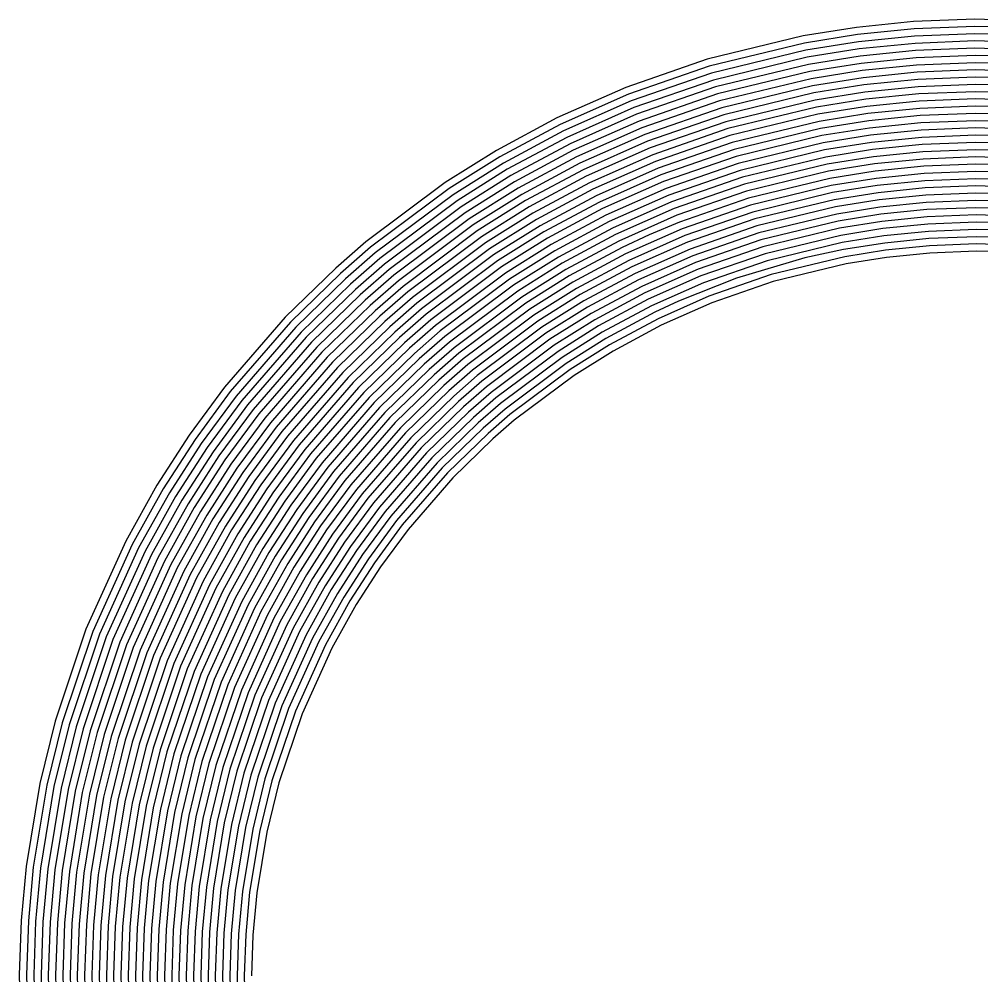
# Model space of a CAD drawing. Header units: metres. Extents: x -19 to 19, y -19.6 to 19.6.
# Drawn here: x -3.98 to -0.001, y 5.25 to 9.205 of the extents above; entities that cross this region are included whole.
import ezdxf

# ---------------------------------------------------------------- set-up
doc = ezdxf.new("R2010")
doc.units = ezdxf.units.M

msp = doc.modelspace()

# ---------------------------------------------------------------- linework, layer by layer
for p, q in [((-0.282316, 9.194998, 0.459176), (-0.518502, 9.171139, 0.460537)), ((-0.029404, 9.204901, 0.458601), (-0.282316, 9.194998, 0.459176)), ((0.24149, 9.197685, 0.458991), (-0.029404, 9.204901, 0.458601)), ((-0.518502, 9.171139, 0.460537), (-0.739116, 9.13587, 0.462529)), ((-0.280216, 9.1651, 0.460766), (-0.514617, 9.141421, 0.462113)), ((-0.029215, 9.174928, 0.460197), (-0.280216, 9.1651, 0.460766)), ((0.239631, 9.167766, 0.460583), (-0.029215, 9.174928, 0.460197)), ((-0.739116, 9.13587, 0.462529), (-1.13558, 9.039782, 0.46791)), ((-0.514617, 9.141421, 0.462113), (-0.733564, 9.106418, 0.464085)), ((-0.278116, 9.135201, 0.462356), (-0.510732, 9.111702, 0.463689)), ((-0.029027, 9.144955, 0.461793), (-0.278116, 9.135201, 0.462356)), ((-0.028839, 9.114982, 0.46339), (-0.276016, 9.105303, 0.463947)), ((0.237771, 9.137847, 0.462175), (-0.029027, 9.144955, 0.461793)), ((0.235911, 9.107929, 0.463767), (-0.028839, 9.114982, 0.46339)), ((-0.733564, 9.106418, 0.464085), (-1.12704, 9.011053, 0.469411)), ((-0.728012, 9.076966, 0.465641), (-1.118499, 8.982325, 0.470912)), ((-0.510732, 9.111702, 0.463689), (-0.728012, 9.076966, 0.465641)), ((-0.506847, 9.081984, 0.465266), (-0.72246, 9.047514, 0.467197)), ((-0.276016, 9.105303, 0.463947), (-0.506847, 9.081984, 0.465266)), ((-0.273916, 9.075404, 0.465537), (-0.502962, 9.052266, 0.466842)), ((-0.028651, 9.085008, 0.464986), (-0.273916, 9.075404, 0.465537)), ((0.234051, 9.07801, 0.465359), (-0.028651, 9.085008, 0.464986)), ((-1.13558, 9.039782, 0.46791), (-1.471723, 8.923257, 0.474341)), ((-0.72246, 9.047514, 0.467197), (-1.109959, 8.953596, 0.472414)), ((-0.502962, 9.052266, 0.466842), (-0.716908, 9.018062, 0.468753)), ((-0.271816, 9.045506, 0.467128), (-0.499078, 9.022547, 0.468419)), ((-0.028463, 9.055035, 0.466582), (-0.271816, 9.045506, 0.467128)), ((0.232191, 9.048091, 0.466952), (-0.028463, 9.055035, 0.466582)), ((-1.12704, 9.011053, 0.469411), (-1.460644, 8.895408, 0.475777)), ((-0.716908, 9.018062, 0.468753), (-1.101418, 8.924868, 0.473915)), ((-0.499078, 9.022547, 0.468419), (-0.711357, 8.98861, 0.470309)), ((-0.269716, 9.015607, 0.468718), (-0.495193, 8.992829, 0.469995)), ((-0.028275, 9.025062, 0.468179), (-0.269716, 9.015607, 0.468718)), ((-0.028087, 8.995089, 0.469775), (-0.267616, 8.985709, 0.470309)), ((0.230331, 9.018173, 0.468544), (-0.028275, 9.025062, 0.468179)), ((0.228471, 8.988254, 0.470136), (-0.028087, 8.995089, 0.469775)), ((-1.118499, 8.982325, 0.470912), (-1.449564, 8.867559, 0.477213)), ((-1.109959, 8.953596, 0.472414), (-1.438485, 8.83971, 0.478649)), ((-0.711357, 8.98861, 0.470309), (-1.092878, 8.896139, 0.475416)), ((-0.705805, 8.959158, 0.471865), (-1.084337, 8.867411, 0.476918)), ((-0.495193, 8.992829, 0.469995), (-0.705805, 8.959158, 0.471865)), ((-0.491308, 8.963111, 0.471572), (-0.700253, 8.929705, 0.473421)), ((-0.267616, 8.985709, 0.470309), (-0.491308, 8.963111, 0.471572)), ((-0.265517, 8.955811, 0.471899), (-0.487423, 8.933392, 0.473148)), ((-0.027899, 8.965116, 0.471371), (-0.265517, 8.955811, 0.471899)), ((0.226611, 8.958335, 0.471728), (-0.027899, 8.965116, 0.471371)), ((-1.471723, 8.923257, 0.474341), (-1.756782, 8.796798, 0.48121)), ((-1.101418, 8.924868, 0.473915), (-1.427405, 8.81186, 0.480085)), ((-0.700253, 8.929705, 0.473421), (-1.075797, 8.838682, 0.478419)), ((-0.487423, 8.933392, 0.473148), (-0.694701, 8.900253, 0.474977)), ((-0.263417, 8.925912, 0.47349), (-0.483538, 8.903674, 0.474725)), ((-0.027711, 8.935142, 0.472968), (-0.263417, 8.925912, 0.47349)), ((0.224751, 8.928416, 0.473321), (-0.027711, 8.935142, 0.472968)), ((-1.460644, 8.895408, 0.475777), (-1.743306, 8.770017, 0.482572)), ((-1.092878, 8.896139, 0.475416), (-1.416325, 8.784011, 0.481521)), ((-0.694701, 8.900253, 0.474977), (-1.067256, 8.809954, 0.47992)), ((-0.483538, 8.903674, 0.474725), (-0.689149, 8.870801, 0.476533)), ((-0.479653, 8.873956, 0.476301), (-0.683598, 8.841349, 0.478089)), ((-0.261317, 8.896014, 0.47508), (-0.479653, 8.873956, 0.476301)), ((-0.027523, 8.905169, 0.474564), (-0.261317, 8.896014, 0.47508)), ((-0.027335, 8.875196, 0.47616), (-0.259217, 8.866115, 0.476671)), ((0.222892, 8.898498, 0.474913), (-0.027523, 8.905169, 0.474564)), ((0.221032, 8.868579, 0.476505), (-0.027335, 8.875196, 0.47616)), ((-1.449564, 8.867559, 0.477213), (-1.72983, 8.743236, 0.483933)), ((-1.438485, 8.83971, 0.478649), (-1.716354, 8.716456, 0.485294)), ((-1.084337, 8.867411, 0.476918), (-1.405246, 8.756162, 0.482957)), ((-1.075797, 8.838682, 0.478419), (-1.394166, 8.728313, 0.484394)), ((-0.689149, 8.870801, 0.476533), (-1.058716, 8.781225, 0.481421)), ((-0.683598, 8.841349, 0.478089), (-1.050175, 8.752497, 0.482923)), ((-0.475768, 8.844238, 0.477878), (-0.678046, 8.811897, 0.479645)), ((-0.259217, 8.866115, 0.476671), (-0.475768, 8.844238, 0.477878)), ((-0.257117, 8.836217, 0.478261), (-0.471884, 8.814519, 0.479454)), ((-0.027147, 8.845223, 0.477757), (-0.257117, 8.836217, 0.478261)), ((0.219172, 8.83866, 0.478097), (-0.027147, 8.845223, 0.477757)), ((-1.756782, 8.796798, 0.48121), (-2.00744, 8.66231, 0.488397)), ((-1.427405, 8.81186, 0.480085), (-1.702878, 8.689675, 0.486655)), ((-1.067256, 8.809954, 0.47992), (-1.383087, 8.700464, 0.48583)), ((-0.678046, 8.811897, 0.479645), (-1.041635, 8.723769, 0.484424)), ((-0.471884, 8.814519, 0.479454), (-0.672494, 8.782445, 0.481201)), ((-0.255017, 8.806318, 0.479852), (-0.467999, 8.784801, 0.481031)), ((-0.026959, 8.815249, 0.479353), (-0.255017, 8.806318, 0.479852)), ((0.217312, 8.808742, 0.47969), (-0.026959, 8.815249, 0.479353)), ((-1.743306, 8.770017, 0.482572), (-1.992352, 8.636393, 0.489693)), ((-1.416325, 8.784011, 0.481521), (-1.689401, 8.662894, 0.488017)), ((-1.405246, 8.756162, 0.482957), (-1.675925, 8.636113, 0.489378)), ((-1.058716, 8.781225, 0.481421), (-1.372007, 8.672615, 0.487266)), ((-0.672494, 8.782445, 0.481201), (-1.033094, 8.69504, 0.485925)), ((-0.467999, 8.784801, 0.481031), (-0.666942, 8.752993, 0.482757)), ((-0.464114, 8.755083, 0.482607), (-0.66139, 8.723541, 0.484313)), ((-0.252917, 8.77642, 0.481442), (-0.464114, 8.755083, 0.482607)), ((-0.026771, 8.785276, 0.480949), (-0.252917, 8.77642, 0.481442)), ((-0.026583, 8.755303, 0.482546), (-0.250817, 8.746522, 0.483032)), ((0.215452, 8.778823, 0.481282), (-0.026771, 8.785276, 0.480949)), ((0.213592, 8.748904, 0.482874), (-0.026583, 8.755303, 0.482546)), ((-1.72983, 8.743236, 0.483933), (-1.977265, 8.610476, 0.490989)), ((-1.716354, 8.716456, 0.485294), (-1.962177, 8.584559, 0.492285)), ((-1.394166, 8.728313, 0.484394), (-1.662449, 8.609332, 0.490739)), ((-1.050175, 8.752497, 0.482923), (-1.360928, 8.644766, 0.488702)), ((-1.041635, 8.723769, 0.484424), (-1.349848, 8.616916, 0.490138)), ((-0.666942, 8.752993, 0.482757), (-1.024554, 8.666312, 0.487427)), ((-0.66139, 8.723541, 0.484313), (-1.016014, 8.637583, 0.488928)), ((-0.460229, 8.725364, 0.484184), (-0.655839, 8.694089, 0.485869)), ((-0.250817, 8.746522, 0.483032), (-0.460229, 8.725364, 0.484184)), ((-0.248718, 8.716623, 0.484623), (-0.456344, 8.695646, 0.48576)), ((-0.026395, 8.72533, 0.484142), (-0.248718, 8.716623, 0.484623)), ((0.211732, 8.718985, 0.484466), (-0.026395, 8.72533, 0.484142)), ((-1.702878, 8.689675, 0.486655), (-1.947089, 8.558642, 0.493581)), ((-1.383087, 8.700464, 0.48583), (-1.648973, 8.582551, 0.4921)), ((-1.033094, 8.69504, 0.485925), (-1.338768, 8.589067, 0.491574)), ((-0.655839, 8.694089, 0.485869), (-1.007473, 8.608855, 0.490429)), ((-0.456344, 8.695646, 0.48576), (-0.650287, 8.664636, 0.487425)), ((-0.246618, 8.686725, 0.486213), (-0.452459, 8.665928, 0.487336)), ((-0.026207, 8.695357, 0.485738), (-0.246618, 8.686725, 0.486213)), ((0.209872, 8.689067, 0.486058), (-0.026207, 8.695357, 0.485738)), ((-2.00744, 8.66231, 0.488397), (-2.219708, 8.529336, 0.49538)), ((-1.992352, 8.636393, 0.489693), (-2.203018, 8.504423, 0.496607)), ((-1.689401, 8.662894, 0.488017), (-1.932002, 8.532724, 0.494877)), ((-1.675925, 8.636113, 0.489378), (-1.916914, 8.506807, 0.496174)), ((-1.372007, 8.672615, 0.487266), (-1.635497, 8.55577, 0.493462)), ((-1.360928, 8.644766, 0.488702), (-1.622021, 8.528989, 0.494823)), ((-1.024554, 8.666312, 0.487427), (-1.327689, 8.561218, 0.49301)), ((-1.016014, 8.637583, 0.488928), (-1.316609, 8.533369, 0.494446)), ((-0.650287, 8.664636, 0.487425), (-0.998933, 8.580126, 0.491931)), ((-0.644735, 8.635184, 0.488981), (-0.990392, 8.551398, 0.493432)), ((-0.452459, 8.665928, 0.487336), (-0.644735, 8.635184, 0.488981)), ((-0.448574, 8.636209, 0.488913), (-0.639183, 8.605732, 0.490537)), ((-0.244518, 8.656826, 0.487804), (-0.448574, 8.636209, 0.488913)), ((-0.026019, 8.665383, 0.487335), (-0.244518, 8.656826, 0.487804)), ((-0.02583, 8.63541, 0.488931), (-0.242418, 8.626928, 0.489394)), ((0.208013, 8.659148, 0.487651), (-0.026019, 8.665383, 0.487335)), ((0.206153, 8.629229, 0.489243), (-0.02583, 8.63541, 0.488931)), ((-1.977265, 8.610476, 0.490989), (-2.186327, 8.479509, 0.497834)), ((-1.662449, 8.609332, 0.490739), (-1.901826, 8.48089, 0.49747)), ((-1.349848, 8.616916, 0.490138), (-1.608545, 8.502208, 0.496184)), ((-1.007473, 8.608855, 0.490429), (-1.30553, 8.50552, 0.495883)), ((-0.639183, 8.605732, 0.490537), (-0.981852, 8.522669, 0.494933)), ((-0.444689, 8.606491, 0.490489), (-0.633631, 8.57628, 0.492093)), ((-0.242418, 8.626928, 0.489394), (-0.444689, 8.606491, 0.490489)), ((-0.240318, 8.597029, 0.490985), (-0.440805, 8.576773, 0.492066)), ((-0.025642, 8.605437, 0.490527), (-0.240318, 8.597029, 0.490985)), ((0.204293, 8.59931, 0.490835), (-0.025642, 8.605437, 0.490527)), ((-1.962177, 8.584559, 0.492285), (-2.169636, 8.454595, 0.49906)), ((-1.947089, 8.558642, 0.493581), (-2.152945, 8.429681, 0.500287)), ((-1.648973, 8.582551, 0.4921), (-1.886739, 8.454973, 0.498766)), ((-1.635497, 8.55577, 0.493462), (-1.871651, 8.429056, 0.500062)), ((-1.338768, 8.589067, 0.491574), (-1.595069, 8.475428, 0.497545)), ((-1.327689, 8.561218, 0.49301), (-1.581593, 8.448647, 0.498906)), ((-0.998933, 8.580126, 0.491931), (-1.29445, 8.477671, 0.497319)), ((-0.633631, 8.57628, 0.492093), (-0.973311, 8.493941, 0.496434)), ((-0.440805, 8.576773, 0.492066), (-0.62808, 8.546828, 0.493649)), ((-0.238218, 8.567131, 0.492575), (-0.43692, 8.547054, 0.493642)), ((-0.025454, 8.575464, 0.492124), (-0.238218, 8.567131, 0.492575)), ((0.202433, 8.569392, 0.492427), (-0.025454, 8.575464, 0.492124)), ((-2.219708, 8.529336, 0.49538), (-2.54641, 8.284869, 0.507904)), ((-1.932002, 8.532724, 0.494877), (-2.136255, 8.404768, 0.501514)), ((-1.622021, 8.528989, 0.494823), (-1.856563, 8.403139, 0.501358)), ((-1.316609, 8.533369, 0.494446), (-1.568117, 8.421866, 0.500268)), ((-0.990392, 8.551398, 0.493432), (-1.28337, 8.449822, 0.498755)), ((-0.981852, 8.522669, 0.494933), (-1.272291, 8.421973, 0.500191)), ((-0.62808, 8.546828, 0.493649), (-0.964771, 8.465213, 0.497936)), ((-0.622528, 8.517376, 0.495205), (-0.95623, 8.436484, 0.499437)), ((-0.43692, 8.547054, 0.493642), (-0.622528, 8.517376, 0.495205)), ((-0.433035, 8.517336, 0.495219), (-0.616976, 8.487924, 0.496761)), ((-0.236118, 8.537233, 0.494166), (-0.433035, 8.517336, 0.495219)), ((-0.025266, 8.545491, 0.49372), (-0.236118, 8.537233, 0.494166)), ((0.200573, 8.539473, 0.49402), (-0.025266, 8.545491, 0.49372)), ((-2.203018, 8.504423, 0.496607), (-2.527244, 8.261806, 0.509005)), ((-2.186327, 8.479509, 0.497834), (-2.508078, 8.238744, 0.510106)), ((-1.916914, 8.506807, 0.496174), (-2.119564, 8.379854, 0.502741)), ((-1.901826, 8.48089, 0.49747), (-2.102873, 8.35494, 0.503968)), ((-1.608545, 8.502208, 0.496184), (-1.841476, 8.377221, 0.502654)), ((-1.30553, 8.50552, 0.495883), (-1.55464, 8.395085, 0.501629)), ((-1.29445, 8.477671, 0.497319), (-1.541164, 8.368304, 0.50299)), ((-0.973311, 8.493941, 0.496434), (-1.261211, 8.394123, 0.501627)), ((-0.616976, 8.487924, 0.496761), (-0.94769, 8.407756, 0.500938)), ((-0.42915, 8.487618, 0.496795), (-0.611424, 8.458472, 0.498316)), ((-0.234018, 8.507334, 0.495756), (-0.42915, 8.487618, 0.496795)), ((-0.231918, 8.477436, 0.497347), (-0.425265, 8.457899, 0.498372)), ((-0.025078, 8.515517, 0.495316), (-0.234018, 8.507334, 0.495756)), ((-0.02489, 8.485544, 0.496913), (-0.231918, 8.477436, 0.497347)), ((0.198713, 8.509554, 0.495612), (-0.025078, 8.515517, 0.495316)), ((0.196853, 8.479636, 0.497204), (-0.02489, 8.485544, 0.496913)), ((-2.169636, 8.454595, 0.49906), (-2.488912, 8.215681, 0.511208)), ((-1.886739, 8.454973, 0.498766), (-2.086182, 8.330026, 0.505195)), ((-1.595069, 8.475428, 0.497545), (-1.826388, 8.351304, 0.50395)), ((-1.581593, 8.448647, 0.498906), (-1.8113, 8.325387, 0.505246)), ((-1.28337, 8.449822, 0.498755), (-1.527688, 8.341523, 0.504351)), ((-0.964771, 8.465213, 0.497936), (-1.250132, 8.366274, 0.503063)), ((-0.95623, 8.436484, 0.499437), (-1.239052, 8.338425, 0.504499)), ((-0.611424, 8.458472, 0.498316), (-0.939149, 8.379027, 0.50244)), ((-0.425265, 8.457899, 0.498372), (-0.605872, 8.42902, 0.499872)), ((-0.229819, 8.447537, 0.498937), (-0.42138, 8.428181, 0.499948)), ((-0.024702, 8.455571, 0.498509), (-0.229819, 8.447537, 0.498937)), ((0.194993, 8.449717, 0.498796), (-0.024702, 8.455571, 0.498509)), ((-2.152945, 8.429681, 0.500287), (-2.469746, 8.192618, 0.512309)), ((-2.136255, 8.404768, 0.501514), (-2.45058, 8.169555, 0.51341)), ((-1.871651, 8.429056, 0.500062), (-2.069492, 8.305113, 0.506422)), ((-1.856563, 8.403139, 0.501358), (-2.052801, 8.280199, 0.507648)), ((-1.568117, 8.421866, 0.500268), (-1.796213, 8.29947, 0.506542)), ((-1.272291, 8.421973, 0.500191), (-1.514212, 8.314742, 0.505713)), ((-0.94769, 8.407756, 0.500938), (-1.227972, 8.310576, 0.505935)), ((-0.605872, 8.42902, 0.499872), (-0.930609, 8.350299, 0.503941)), ((-0.60032, 8.399567, 0.501428), (-0.922068, 8.32157, 0.505442)), ((-0.42138, 8.428181, 0.499948), (-0.60032, 8.399567, 0.501428)), ((-0.417495, 8.398463, 0.501525), (-0.594769, 8.370115, 0.502984)), ((-0.227719, 8.417639, 0.500527), (-0.417495, 8.398463, 0.501525)), ((-0.024514, 8.425598, 0.500105), (-0.227719, 8.417639, 0.500527)), ((0.193134, 8.419798, 0.500389), (-0.024514, 8.425598, 0.500105)), ((-2.119564, 8.379854, 0.502741), (-2.431414, 8.146492, 0.514512)), ((-1.841476, 8.377221, 0.502654), (-2.03611, 8.255285, 0.508875)), ((-1.55464, 8.395085, 0.501629), (-1.781125, 8.273553, 0.507838)), ((-1.541164, 8.368304, 0.50299), (-1.766037, 8.247636, 0.509134)), ((-1.261211, 8.394123, 0.501627), (-1.500736, 8.287961, 0.507074)), ((-1.250132, 8.366274, 0.503063), (-1.376123, 8.313206, 0.505754)), ((-0.939149, 8.379027, 0.50244), (-1.216893, 8.282727, 0.507372)), ((-0.594769, 8.370115, 0.502984), (-0.913528, 8.292842, 0.506944)), ((-0.413611, 8.368745, 0.503101), (-0.589217, 8.340663, 0.50454)), ((-0.225619, 8.38774, 0.502118), (-0.413611, 8.368745, 0.503101)), ((-0.223519, 8.357842, 0.503708), (-0.409726, 8.339026, 0.504678)), ((-0.024326, 8.395625, 0.501702), (-0.225619, 8.38774, 0.502118)), ((-0.024138, 8.365651, 0.503298), (-0.223519, 8.357842, 0.503708)), ((0.191274, 8.389879, 0.501981), (-0.024326, 8.395625, 0.501702)), ((0.189414, 8.359961, 0.503573), (-0.024138, 8.365651, 0.503298)), ((-2.102873, 8.35494, 0.503968), (-2.412248, 8.123429, 0.515613)), ((-2.086182, 8.330026, 0.505195), (-2.393082, 8.100366, 0.516714)), ((-1.826388, 8.351304, 0.50395), (-2.019419, 8.230371, 0.510102)), ((-1.8113, 8.325387, 0.505246), (-2.002729, 8.205458, 0.511329)), ((-1.527688, 8.341523, 0.504351), (-1.75095, 8.221718, 0.510431)), ((-1.239052, 8.338425, 0.504499), (-1.473784, 8.2344, 0.509796)), ((-0.930609, 8.350299, 0.503941), (-1.205813, 8.254878, 0.508808)), ((-0.922068, 8.32157, 0.505442), (-1.194734, 8.227029, 0.510244)), ((-0.589217, 8.340663, 0.50454), (-0.904987, 8.264113, 0.508445)), ((-0.409726, 8.339026, 0.504678), (-0.583665, 8.311211, 0.506096)), ((-0.221419, 8.327944, 0.505299), (-0.405841, 8.309308, 0.506254)), ((-0.02395, 8.335678, 0.504895), (-0.221419, 8.327944, 0.505299)), ((0.187554, 8.330042, 0.505165), (-0.02395, 8.335678, 0.504895)), ((-2.54641, 8.284869, 0.507904), (-2.671592, 8.176272, 0.51334)), ((-2.069492, 8.305113, 0.506422), (-2.373915, 8.077303, 0.517816)), ((-2.052801, 8.280199, 0.507648), (-2.354749, 8.05424, 0.518917)), ((-1.796213, 8.29947, 0.506542), (-1.986038, 8.180544, 0.512556)), ((-1.514212, 8.314742, 0.505713), (-1.735862, 8.195801, 0.511727)), ((-1.500736, 8.287961, 0.507074), (-1.720774, 8.169884, 0.513023)), ((-1.376123, 8.313206, 0.505754), (-1.48726, 8.261181, 0.508435)), ((-1.227972, 8.310576, 0.505935), (-1.460308, 8.207619, 0.511158)), ((-1.216893, 8.282727, 0.507372), (-1.446832, 8.180838, 0.512519)), ((-0.913528, 8.292842, 0.506944), (-1.183654, 8.199179, 0.51168)), ((-0.583665, 8.311211, 0.506096), (-0.896447, 8.235385, 0.509946)), ((-0.578113, 8.281759, 0.507652), (-0.887906, 8.206657, 0.511447)), ((-0.405841, 8.309308, 0.506254), (-0.578113, 8.281759, 0.507652)), ((-0.401956, 8.27959, 0.507831), (-0.572561, 8.252307, 0.509208)), ((-0.219319, 8.298045, 0.506889), (-0.401956, 8.27959, 0.507831)), ((-0.023762, 8.305705, 0.506491), (-0.219319, 8.298045, 0.506889)), ((0.185694, 8.300123, 0.506757), (-0.023762, 8.305705, 0.506491)), ((-2.527244, 8.261806, 0.509005), (-2.651269, 8.154212, 0.51438)), ((-2.508078, 8.238744, 0.510106), (-2.630947, 8.132152, 0.51542)), ((-2.03611, 8.255285, 0.508875), (-2.335583, 8.031177, 0.520018)), ((-1.781125, 8.273553, 0.507838), (-1.969347, 8.15563, 0.513783)), ((-1.766037, 8.247636, 0.509134), (-1.952656, 8.130716, 0.51501)), ((-1.48726, 8.261181, 0.508435), (-1.705687, 8.143967, 0.514319)), ((-1.205813, 8.254878, 0.508808), (-1.433355, 8.154057, 0.51388)), ((-0.904987, 8.264113, 0.508445), (-1.172575, 8.17133, 0.513116)), ((-0.572561, 8.252307, 0.509208), (-0.732053, 8.217798, 0.510978)), ((-0.398071, 8.249871, 0.509407), (-0.56701, 8.222855, 0.510764)), ((-0.217219, 8.268147, 0.50848), (-0.398071, 8.249871, 0.509407)), ((-0.215119, 8.238248, 0.51007), (-0.394186, 8.220153, 0.510983)), ((-0.023574, 8.275732, 0.508087), (-0.217219, 8.268147, 0.50848)), ((-0.023386, 8.245758, 0.509684), (-0.215119, 8.238248, 0.51007)), ((0.183834, 8.270205, 0.50835), (-0.023574, 8.275732, 0.508087)), ((0.181974, 8.240286, 0.509942), (-0.023386, 8.245758, 0.509684)), ((-2.488912, 8.215681, 0.511208), (-2.610624, 8.110091, 0.51646)), ((-2.019419, 8.230371, 0.510102), (-2.316417, 8.008114, 0.52112)), ((-2.002729, 8.205458, 0.511329), (-2.297251, 7.985051, 0.522221)), ((-1.75095, 8.221718, 0.510431), (-1.935966, 8.105803, 0.516237)), ((-1.473784, 8.2344, 0.509796), (-1.690599, 8.11805, 0.515615)), ((-1.460308, 8.207619, 0.511158), (-1.675511, 8.092133, 0.516911)), ((-1.194734, 8.227029, 0.510244), (-1.419879, 8.127276, 0.515241)), ((-1.183654, 8.199179, 0.51168), (-1.406403, 8.100495, 0.516603)), ((-0.896447, 8.235385, 0.509946), (-1.161495, 8.143481, 0.514552)), ((-0.887906, 8.206657, 0.511447), (-1.150415, 8.115632, 0.515988)), ((-0.732053, 8.217798, 0.510978), (-1.014735, 8.134238, 0.515123)), ((-0.56701, 8.222855, 0.510764), (-0.870825, 8.1492, 0.51445)), ((-0.394186, 8.220153, 0.510983), (-0.561458, 8.193403, 0.51232)), ((-2.671592, 8.176272, 0.51334), (-2.87988, 7.973513, 0.52327)), ((-2.469746, 8.192618, 0.512309), (-2.590302, 8.088031, 0.517501)), ((-2.45058, 8.169555, 0.51341), (-2.569979, 8.065971, 0.518541)), ((-1.986038, 8.180544, 0.512556), (-2.278085, 7.961988, 0.523323)), ((-1.735862, 8.195801, 0.511727), (-1.919275, 8.080889, 0.517463)), ((-1.720774, 8.169884, 0.513023), (-1.902584, 8.055975, 0.51869)), ((-1.446832, 8.180838, 0.512519), (-1.660424, 8.066215, 0.518207)), ((-1.172575, 8.17133, 0.513116), (-1.392927, 8.073714, 0.517964)), ((-0.561458, 8.193403, 0.51232), (-0.862285, 8.120471, 0.515951)), ((-2.651269, 8.154212, 0.51438), (-2.858253, 7.952721, 0.524224)), ((-2.630947, 8.132152, 0.51542), (-2.836627, 7.931929, 0.525178)), ((-2.431414, 8.146492, 0.514512), (-2.549657, 8.043911, 0.519581)), ((-2.412248, 8.123429, 0.515613), (-2.529334, 8.021851, 0.520622)), ((-1.969347, 8.15563, 0.513783), (-2.258919, 7.938925, 0.524424)), ((-1.952656, 8.130716, 0.51501), (-2.239753, 7.915862, 0.525525)), ((-1.705687, 8.143967, 0.514319), (-1.885893, 8.031061, 0.519917)), ((-1.690599, 8.11805, 0.515615), (-1.869203, 8.006148, 0.521144)), ((-1.433355, 8.154057, 0.51388), (-1.645336, 8.040298, 0.519503)), ((-1.419879, 8.127276, 0.515241), (-1.630248, 8.014381, 0.520799)), ((-1.161495, 8.143481, 0.514552), (-1.379451, 8.046934, 0.519325)), ((-1.014735, 8.134238, 0.515123), (-1.254122, 8.039429, 0.519768)), ((-0.870825, 8.1492, 0.51445), (-1.128256, 8.059934, 0.518861)), ((-0.862285, 8.120471, 0.515951), (-1.117177, 8.032085, 0.520297)), ((-2.610624, 8.110091, 0.51646), (-2.815, 7.911137, 0.526132)), ((-2.590302, 8.088031, 0.517501), (-2.793374, 7.890345, 0.527086)), ((-2.393082, 8.100366, 0.516714), (-2.509011, 7.999791, 0.521662)), ((-1.935966, 8.105803, 0.516237), (-2.220587, 7.892799, 0.526627)), ((-1.919275, 8.080889, 0.517463), (-2.201421, 7.869736, 0.527728)), ((-1.675511, 8.092133, 0.516911), (-1.852512, 7.981234, 0.522371)), ((-1.406403, 8.100495, 0.516603), (-1.615161, 7.988464, 0.522095)), ((-1.150415, 8.115632, 0.515988), (-1.365975, 8.020153, 0.520686)), ((-2.569979, 8.065971, 0.518541), (-2.771747, 7.869553, 0.52804)), ((-2.549657, 8.043911, 0.519581), (-2.750121, 7.848761, 0.528995)), ((-2.373915, 8.077303, 0.517816), (-2.488689, 7.97773, 0.522702)), ((-2.354749, 8.05424, 0.518917), (-2.468366, 7.95567, 0.523743)), ((-1.902584, 8.055975, 0.51869), (-2.182255, 7.846674, 0.528829)), ((-1.660424, 8.066215, 0.518207), (-1.835821, 7.95632, 0.523598)), ((-1.645336, 8.040298, 0.519503), (-1.81913, 7.931406, 0.524825)), ((-1.392927, 8.073714, 0.517964), (-1.600073, 7.962547, 0.523391)), ((-1.379451, 8.046934, 0.519325), (-1.584985, 7.93663, 0.524687)), ((-1.254122, 8.039429, 0.519768), (-1.352499, 7.993372, 0.522048)), ((-1.128256, 8.059934, 0.518861), (-1.339023, 7.966591, 0.523409)), ((-2.529334, 8.021851, 0.520622), (-2.728494, 7.827969, 0.529949)), ((-2.509011, 7.999791, 0.521662), (-2.706867, 7.807177, 0.530903)), ((-2.335583, 8.031177, 0.520018), (-2.448044, 7.93361, 0.524783)), ((-2.316417, 8.008114, 0.52112), (-2.427721, 7.91155, 0.525823)), ((-1.885893, 8.031061, 0.519917), (-2.163089, 7.823611, 0.529931)), ((-1.869203, 8.006148, 0.521144), (-2.143922, 7.800548, 0.531032)), ((-1.630248, 8.014381, 0.520799), (-1.80244, 7.906493, 0.526051)), ((-1.365975, 8.020153, 0.520686), (-1.569898, 7.910712, 0.525984)), ((-1.117177, 8.032085, 0.520297), (-1.325547, 7.93981, 0.52477)), ((-2.87988, 7.973513, 0.52327), (-3.131038, 7.683702, 0.536989)), ((-2.488689, 7.97773, 0.522702), (-2.685241, 7.786385, 0.531857)), ((-2.297251, 7.985051, 0.522221), (-2.407399, 7.88949, 0.526863)), ((-2.278085, 7.961988, 0.523323), (-2.387076, 7.867429, 0.527904)), ((-1.852512, 7.981234, 0.522371), (-2.124756, 7.777485, 0.532133)), ((-1.615161, 7.988464, 0.522095), (-1.785749, 7.881579, 0.527278)), ((-1.600073, 7.962547, 0.523391), (-1.769058, 7.856665, 0.528505)), ((-1.352499, 7.993372, 0.522048), (-1.55481, 7.884795, 0.52728)), ((-1.339023, 7.966591, 0.523409), (-1.539722, 7.858878, 0.528576)), ((-2.858253, 7.952721, 0.524224), (-3.107332, 7.665318, 0.537801)), ((-2.836627, 7.931929, 0.525178), (-3.083626, 7.646934, 0.538613)), ((-2.468366, 7.95567, 0.523743), (-2.663614, 7.765593, 0.532811)), ((-2.448044, 7.93361, 0.524783), (-2.641988, 7.744801, 0.533765)), ((-2.258919, 7.938925, 0.524424), (-2.366753, 7.845369, 0.528944)), ((-1.835821, 7.95632, 0.523598), (-2.10559, 7.754422, 0.533235)), ((-1.81913, 7.931406, 0.524825), (-2.086424, 7.731359, 0.534336)), ((-1.584985, 7.93663, 0.524687), (-1.752367, 7.831751, 0.529732)), ((-1.325547, 7.93981, 0.52477), (-1.524635, 7.832961, 0.529872)), ((-2.815, 7.911137, 0.526132), (-3.05992, 7.62855, 0.539425)), ((-2.793374, 7.890345, 0.527086), (-3.036214, 7.610166, 0.540238)), ((-2.427721, 7.91155, 0.525823), (-2.620361, 7.724009, 0.534719)), ((-2.407399, 7.88949, 0.526863), (-2.598735, 7.703218, 0.535673)), ((-2.239753, 7.915862, 0.525525), (-2.346431, 7.823309, 0.529984)), ((-2.220587, 7.892799, 0.526627), (-2.326108, 7.801249, 0.531025)), ((-1.80244, 7.906493, 0.526051), (-2.067258, 7.708296, 0.535437)), ((-1.785749, 7.881579, 0.527278), (-2.048092, 7.685233, 0.536539)), ((-1.569898, 7.910712, 0.525984), (-1.735676, 7.806838, 0.530959)), ((-1.55481, 7.884795, 0.52728), (-1.718986, 7.781924, 0.532186)), ((-2.771747, 7.869553, 0.52804), (-3.012508, 7.591782, 0.54105)), ((-2.750121, 7.848761, 0.528995), (-2.988802, 7.573398, 0.541862)), ((-2.387076, 7.867429, 0.527904), (-2.577108, 7.682426, 0.536627)), ((-2.366753, 7.845369, 0.528944), (-2.555482, 7.661634, 0.537581)), ((-2.201421, 7.869736, 0.527728), (-2.305786, 7.779189, 0.532065)), ((-2.182255, 7.846674, 0.528829), (-2.285463, 7.757129, 0.533105)), ((-1.769058, 7.856665, 0.528505), (-2.028926, 7.66217, 0.53764)), ((-1.539722, 7.858878, 0.528576), (-1.702295, 7.75701, 0.533413)), ((-2.728494, 7.827969, 0.529949), (-2.965096, 7.555013, 0.542674)), ((-2.706867, 7.807177, 0.530903), (-2.941391, 7.536629, 0.543486)), ((-2.346431, 7.823309, 0.529984), (-2.533855, 7.640842, 0.538535)), ((-2.326108, 7.801249, 0.531025), (-2.512229, 7.62005, 0.53949)), ((-2.163089, 7.823611, 0.529931), (-2.265141, 7.735068, 0.534145)), ((-2.143922, 7.800548, 0.531032), (-2.244818, 7.713008, 0.535186)), ((-1.752367, 7.831751, 0.529732), (-2.00976, 7.639107, 0.538741)), ((-1.735676, 7.806838, 0.530959), (-1.990594, 7.616044, 0.539843)), ((-1.524635, 7.832961, 0.529872), (-1.685604, 7.732096, 0.534639)), ((-2.685241, 7.786385, 0.531857), (-2.917685, 7.518245, 0.544298)), ((-2.663614, 7.765593, 0.532811), (-2.893979, 7.499861, 0.545111)), ((-2.305786, 7.779189, 0.532065), (-2.490602, 7.599258, 0.540444)), ((-2.124756, 7.777485, 0.532133), (-2.224495, 7.690948, 0.536226)), ((-1.718986, 7.781924, 0.532186), (-1.971428, 7.592981, 0.540944)), ((-2.641988, 7.744801, 0.533765), (-2.870273, 7.481477, 0.545923)), ((-2.620361, 7.724009, 0.534719), (-2.846567, 7.463093, 0.546735)), ((-2.285463, 7.757129, 0.533105), (-2.468976, 7.578466, 0.541398)), ((-2.265141, 7.735068, 0.534145), (-2.447349, 7.557674, 0.542352)), ((-2.10559, 7.754422, 0.533235), (-2.204173, 7.668888, 0.537266)), ((-2.086424, 7.731359, 0.534336), (-2.18385, 7.646828, 0.538307)), ((-1.702295, 7.75701, 0.533413), (-1.952262, 7.569918, 0.542045)), ((-1.685604, 7.732096, 0.534639), (-1.933096, 7.546855, 0.543147)), ((-3.131038, 7.683702, 0.536989), (-3.277693, 7.484531, 0.546087)), ((-2.598735, 7.703218, 0.535673), (-2.822861, 7.444709, 0.547547)), ((-2.577108, 7.682426, 0.536627), (-2.799155, 7.426325, 0.548359)), ((-2.244818, 7.713008, 0.535186), (-2.425723, 7.536882, 0.543306)), ((-2.224495, 7.690948, 0.536226), (-2.404096, 7.51609, 0.54426)), ((-2.067258, 7.708296, 0.535437), (-2.163528, 7.624767, 0.539347)), ((-2.048092, 7.685233, 0.536539), (-2.143205, 7.602707, 0.540387)), ((-3.107332, 7.665318, 0.537801), (-3.252976, 7.46752, 0.546818)), ((-3.083626, 7.646934, 0.538613), (-3.228258, 7.450508, 0.547549)), ((-2.555482, 7.661634, 0.537581), (-2.775449, 7.40794, 0.549172)), ((-2.533855, 7.640842, 0.538535), (-2.751744, 7.389556, 0.549984)), ((-2.204173, 7.668888, 0.537266), (-2.38247, 7.495298, 0.545214)), ((-2.18385, 7.646828, 0.538307), (-2.360843, 7.474506, 0.546168)), ((-2.028926, 7.66217, 0.53764), (-2.122883, 7.580647, 0.541428)), ((-3.05992, 7.62855, 0.539425), (-3.203541, 7.433497, 0.54828)), ((-3.036214, 7.610166, 0.540238), (-3.178824, 7.416486, 0.549012)), ((-2.512229, 7.62005, 0.53949), (-2.728038, 7.371172, 0.550796)), ((-2.163528, 7.624767, 0.539347), (-2.339217, 7.453714, 0.547122)), ((-2.143205, 7.602707, 0.540387), (-2.31759, 7.432922, 0.548076)), ((-2.00976, 7.639107, 0.538741), (-2.10256, 7.558587, 0.542468)), ((-1.990594, 7.616044, 0.539843), (-2.082237, 7.536527, 0.543508)), ((-3.012508, 7.591782, 0.54105), (-3.154107, 7.399474, 0.549743)), ((-2.988802, 7.573398, 0.541862), (-3.129389, 7.382463, 0.550474)), ((-2.490602, 7.599258, 0.540444), (-2.704332, 7.352788, 0.551608)), ((-2.468976, 7.578466, 0.541398), (-2.680626, 7.334404, 0.55242)), ((-2.122883, 7.580647, 0.541428), (-2.295964, 7.41213, 0.54903)), ((-1.971428, 7.592981, 0.540944), (-2.061915, 7.514467, 0.544548)), ((-1.952262, 7.569918, 0.542045), (-2.041592, 7.492406, 0.545589)), ((-2.965096, 7.555013, 0.542674), (-3.104672, 7.365451, 0.551205)), ((-2.941391, 7.536629, 0.543486), (-3.079955, 7.34844, 0.551937)), ((-2.447349, 7.557674, 0.542352), (-2.65692, 7.31602, 0.553233)), ((-2.425723, 7.536882, 0.543306), (-2.633214, 7.297636, 0.554045)), ((-2.10256, 7.558587, 0.542468), (-2.274337, 7.391338, 0.549985)), ((-2.082237, 7.536527, 0.543508), (-2.25271, 7.370546, 0.550939)), ((-1.933096, 7.546855, 0.543147), (-2.02127, 7.470346, 0.546629)), ((-3.277693, 7.484531, 0.546087), (-3.410761, 7.27815, 0.555233)), ((-2.917685, 7.518245, 0.544298), (-3.055238, 7.331429, 0.552668)), ((-2.893979, 7.499861, 0.545111), (-3.03052, 7.314417, 0.553399)), ((-2.870273, 7.481477, 0.545923), (-3.005803, 7.297406, 0.55413)), ((-2.404096, 7.51609, 0.54426), (-2.609508, 7.279251, 0.554857)), ((-2.38247, 7.495298, 0.545214), (-2.585803, 7.260867, 0.555669)), ((-2.061915, 7.514467, 0.544548), (-2.231084, 7.349754, 0.551893)), ((-2.041592, 7.492406, 0.545589), (-2.209457, 7.328962, 0.552847)), ((-3.252976, 7.46752, 0.546818), (-3.385018, 7.262727, 0.555879)), ((-3.228258, 7.450508, 0.547549), (-3.359276, 7.247305, 0.556525)), ((-2.846567, 7.463093, 0.546735), (-2.981086, 7.280395, 0.554862)), ((-2.822861, 7.444709, 0.547547), (-2.956368, 7.263383, 0.555593)), ((-2.360843, 7.474506, 0.546168), (-2.562097, 7.242483, 0.556481)), ((-2.339217, 7.453714, 0.547122), (-2.538391, 7.224099, 0.557293)), ((-2.02127, 7.470346, 0.546629), (-2.187831, 7.308171, 0.553811)), ((-3.203541, 7.433497, 0.54828), (-3.333534, 7.231882, 0.557171)), ((-3.178824, 7.416486, 0.549012), (-3.307792, 7.21646, 0.557817)), ((-2.799155, 7.426325, 0.548359), (-2.931651, 7.246372, 0.556324)), ((-2.775449, 7.40794, 0.549172), (-2.906934, 7.229361, 0.557055)), ((-2.31759, 7.432922, 0.548076), (-2.514685, 7.205715, 0.558106)), ((-2.295964, 7.41213, 0.54903), (-2.490979, 7.187331, 0.558918)), ((-3.154107, 7.399474, 0.549743), (-3.28205, 7.201037, 0.558463)), ((-3.129389, 7.382463, 0.550474), (-3.256308, 7.185615, 0.559109)), ((-3.104672, 7.365451, 0.551205), (-3.230566, 7.170192, 0.559755)), ((-2.751744, 7.389556, 0.549984), (-2.882217, 7.212349, 0.557787)), ((-2.728038, 7.371172, 0.550796), (-2.857499, 7.195338, 0.558518)), ((-2.274337, 7.391338, 0.549985), (-2.467273, 7.168947, 0.55973)), ((-2.25271, 7.370546, 0.550939), (-2.443567, 7.150563, 0.560542)), ((-3.079955, 7.34844, 0.551937), (-3.204824, 7.15477, 0.5604)), ((-3.055238, 7.331429, 0.552668), (-3.179081, 7.139347, 0.561046)), ((-2.704332, 7.352788, 0.551608), (-2.832782, 7.178327, 0.559249)), ((-2.680626, 7.334404, 0.55242), (-2.808065, 7.161315, 0.55998)), ((-2.231084, 7.349754, 0.551893), (-2.419861, 7.132178, 0.561354)), ((-2.209457, 7.328962, 0.552847), (-2.396156, 7.113794, 0.562167)), ((-3.03052, 7.314417, 0.553399), (-3.153339, 7.123925, 0.561692)), ((-3.005803, 7.297406, 0.55413), (-3.127597, 7.108502, 0.562338)), ((-2.65692, 7.31602, 0.553233), (-2.783348, 7.144304, 0.560712)), ((-2.633214, 7.297636, 0.554045), (-2.75863, 7.127293, 0.561443)), ((-2.187831, 7.308171, 0.553811), (-2.37245, 7.09541, 0.562979)), ((-3.410761, 7.27815, 0.555233), (-3.539814, 7.046596, 0.565153)), ((-3.385018, 7.262727, 0.555879), (-3.513178, 7.032777, 0.565712)), ((-3.359276, 7.247305, 0.556525), (-3.486541, 7.018958, 0.56627)), ((-2.981086, 7.280395, 0.554862), (-3.101855, 7.09308, 0.562984)), ((-2.956368, 7.263383, 0.555593), (-3.076113, 7.077657, 0.56363)), ((-2.931651, 7.246372, 0.556324), (-3.050371, 7.062235, 0.564276)), ((-2.609508, 7.279251, 0.554857), (-2.733913, 7.110281, 0.562174)), ((-2.585803, 7.260867, 0.555669), (-2.709196, 7.09327, 0.562905)), ((-2.562097, 7.242483, 0.556481), (-2.684478, 7.076259, 0.563637)), ((-3.333534, 7.231882, 0.557171), (-3.459905, 7.005139, 0.566828)), ((-3.307792, 7.21646, 0.557817), (-3.433269, 6.99132, 0.567386)), ((-2.906934, 7.229361, 0.557055), (-3.024629, 7.046812, 0.564922)), ((-2.882217, 7.212349, 0.557787), (-2.998887, 7.03139, 0.565567)), ((-2.538391, 7.224099, 0.557293), (-2.659761, 7.059247, 0.564368)), ((-2.514685, 7.205715, 0.558106), (-2.635044, 7.042236, 0.565099)), ((-3.28205, 7.201037, 0.558463), (-3.406632, 6.977501, 0.567945)), ((-3.256308, 7.185615, 0.559109), (-3.379996, 6.963682, 0.568503)), ((-3.230566, 7.170192, 0.559755), (-3.35336, 6.949863, 0.569061)), ((-2.857499, 7.195338, 0.558518), (-2.973144, 7.015968, 0.566213)), ((-2.832782, 7.178327, 0.559249), (-2.947402, 7.000545, 0.566859)), ((-2.490979, 7.187331, 0.558918), (-2.610327, 7.025224, 0.56583)), ((-2.467273, 7.168947, 0.55973), (-2.585609, 7.008213, 0.566562)), ((-3.204824, 7.15477, 0.5604), (-3.326724, 6.936044, 0.56962)), ((-3.179081, 7.139347, 0.561046), (-3.300087, 6.922225, 0.570178)), ((-3.153339, 7.123925, 0.561692), (-3.273451, 6.908407, 0.570736)), ((-2.808065, 7.161315, 0.55998), (-2.92166, 6.985123, 0.567505)), ((-2.783348, 7.144304, 0.560712), (-2.895918, 6.9697, 0.568151)), ((-2.75863, 7.127293, 0.561443), (-2.870176, 6.954278, 0.568797)), ((-2.443567, 7.150563, 0.560542), (-2.560892, 6.991202, 0.567293)), ((-2.419861, 7.132178, 0.561354), (-2.536175, 6.97419, 0.568024)), ((-3.127597, 7.108502, 0.562338), (-3.246815, 6.894588, 0.571294)), ((-3.101855, 7.09308, 0.562984), (-3.220178, 6.880769, 0.571853)), ((-2.733913, 7.110281, 0.562174), (-2.844434, 6.938855, 0.569443)), ((-2.709196, 7.09327, 0.562905), (-2.818692, 6.923433, 0.570089)), ((-2.396156, 7.113794, 0.562167), (-2.511458, 6.957179, 0.568755)), ((-2.37245, 7.09541, 0.562979), (-2.48674, 6.940168, 0.569487)), ((-3.539814, 7.046596, 0.565153), (-3.704055, 6.683652, 0.57998)), ((-3.076113, 7.077657, 0.56363), (-3.193542, 6.86695, 0.572411)), ((-3.050371, 7.062235, 0.564276), (-3.166906, 6.853131, 0.572969)), ((-3.024629, 7.046812, 0.564922), (-3.14027, 6.839312, 0.573528)), ((-2.684478, 7.076259, 0.563637), (-2.79295, 6.90801, 0.570734)), ((-2.659761, 7.059247, 0.564368), (-2.767207, 6.892588, 0.57138)), ((-3.513178, 7.032777, 0.565712), (-3.676125, 6.672683, 0.580399)), ((-3.486541, 7.018958, 0.56627), (-3.648195, 6.661715, 0.580819)), ((-3.459905, 7.005139, 0.566828), (-3.620265, 6.650746, 0.581238)), ((-2.998887, 7.03139, 0.565567), (-3.113633, 6.825493, 0.574086)), ((-2.973144, 7.015968, 0.566213), (-3.086997, 6.811674, 0.574644)), ((-2.635044, 7.042236, 0.565099), (-2.741465, 6.877165, 0.572026)), ((-2.610327, 7.025224, 0.56583), (-2.715723, 6.861743, 0.572672)), ((-2.585609, 7.008213, 0.566562), (-2.689981, 6.84632, 0.573318)), ((-3.433269, 6.99132, 0.567386), (-3.592335, 6.639778, 0.581658)), ((-3.406632, 6.977501, 0.567945), (-3.564405, 6.628809, 0.582078)), ((-2.947402, 7.000545, 0.566859), (-3.060361, 6.797855, 0.575202)), ((-2.92166, 6.985123, 0.567505), (-3.033724, 6.784036, 0.575761)), ((-2.895918, 6.9697, 0.568151), (-3.007088, 6.770217, 0.576319)), ((-2.560892, 6.991202, 0.567293), (-2.664239, 6.830898, 0.573964)), ((-2.536175, 6.97419, 0.568024), (-2.638497, 6.815475, 0.57461)), ((-3.379996, 6.963682, 0.568503), (-3.536475, 6.617841, 0.582497)), ((-3.35336, 6.949863, 0.569061), (-3.508545, 6.606872, 0.582917)), ((-3.326724, 6.936044, 0.56962), (-3.480615, 6.595903, 0.583336)), ((-2.870176, 6.954278, 0.568797), (-2.980452, 6.756398, 0.576877)), ((-2.844434, 6.938855, 0.569443), (-2.953816, 6.74258, 0.577436)), ((-2.511458, 6.957179, 0.568755), (-2.612755, 6.800053, 0.575256)), ((-2.48674, 6.940168, 0.569487), (-2.587013, 6.784629, 0.575879)), ((-3.300087, 6.922225, 0.570178), (-3.452684, 6.584935, 0.583756)), ((-3.273451, 6.908407, 0.570736), (-3.424754, 6.573966, 0.584175)), ((-3.246815, 6.894588, 0.571294), (-3.396824, 6.562998, 0.584595)), ((-2.818692, 6.923433, 0.570089), (-2.927179, 6.728761, 0.577994)), ((-2.79295, 6.90801, 0.570734), (-2.900543, 6.714942, 0.578552)), ((-2.767207, 6.892588, 0.57138), (-2.873907, 6.701123, 0.57911)), ((-3.220178, 6.880769, 0.571853), (-3.368894, 6.552029, 0.585014)), ((-3.193542, 6.86695, 0.572411), (-3.340964, 6.541061, 0.585434)), ((-3.166906, 6.853131, 0.572969), (-3.313034, 6.530092, 0.585854)), ((-2.741465, 6.877165, 0.572026), (-2.84727, 6.687304, 0.579669)), ((-2.715723, 6.861743, 0.572672), (-2.820634, 6.673485, 0.580227)), ((-2.689981, 6.84632, 0.573318), (-2.793998, 6.659666, 0.580785)), ((-3.14027, 6.839312, 0.573528), (-3.285104, 6.519124, 0.586273)), ((-3.113633, 6.825493, 0.574086), (-3.257174, 6.508155, 0.586693)), ((-3.086997, 6.811674, 0.574644), (-3.229244, 6.497187, 0.587112)), ((-2.664239, 6.830898, 0.573964), (-2.767362, 6.645847, 0.581343)), ((-2.638497, 6.815475, 0.57461), (-2.740725, 6.632028, 0.581902)), ((-3.060361, 6.797855, 0.575202), (-3.201314, 6.486218, 0.587532)), ((-3.033724, 6.784036, 0.575761), (-3.173384, 6.47525, 0.587951)), ((-3.007088, 6.770217, 0.576319), (-3.145454, 6.464281, 0.588371)), ((-2.612755, 6.800053, 0.575256), (-2.714089, 6.618209, 0.58246)), ((-2.587013, 6.784629, 0.575879), (-2.687453, 6.60439, 0.583018)), ((-2.980452, 6.756398, 0.576877), (-3.117524, 6.453313, 0.58879)), ((-2.953816, 6.74258, 0.577436), (-3.089594, 6.442344, 0.58921)), ((-2.927179, 6.728761, 0.577994), (-3.061664, 6.431375, 0.589629)), ((-2.900543, 6.714942, 0.578552), (-3.033734, 6.420407, 0.590049)), ((-2.873907, 6.701123, 0.57911), (-3.005804, 6.409438, 0.590469)), ((-2.84727, 6.687304, 0.579669), (-2.977874, 6.39847, 0.590888)), ((-3.704055, 6.683652, 0.57998), (-3.831944, 6.303202, 0.594572)), ((-3.676125, 6.672683, 0.580399), (-3.803015, 6.295216, 0.594859)), ((-3.648195, 6.661715, 0.580819), (-3.774085, 6.287231, 0.595145)), ((-3.620265, 6.650746, 0.581238), (-3.745155, 6.279246, 0.595431)), ((-2.820634, 6.673485, 0.580227), (-2.949944, 6.387501, 0.591308)), ((-2.793998, 6.659666, 0.580785), (-2.922014, 6.376533, 0.591727)), ((-2.767362, 6.645847, 0.581343), (-2.894084, 6.365564, 0.592147)), ((-3.592335, 6.639778, 0.581658), (-3.716226, 6.27126, 0.595718)), ((-3.564405, 6.628809, 0.582078), (-3.687296, 6.263275, 0.596004)), ((-3.536475, 6.617841, 0.582497), (-3.658366, 6.25529, 0.59629)), ((-3.508545, 6.606872, 0.582917), (-3.629437, 6.247304, 0.596577)), ((-2.740725, 6.632028, 0.581902), (-2.866154, 6.354596, 0.592566)), ((-2.714089, 6.618209, 0.58246), (-2.838224, 6.343627, 0.592986)), ((-3.480615, 6.595903, 0.583336), (-3.600507, 6.239319, 0.596863)), ((-3.452684, 6.584935, 0.583756), (-3.571577, 6.231334, 0.597149)), ((-3.424754, 6.573966, 0.584175), (-3.542648, 6.223348, 0.597435)), ((-2.687453, 6.60439, 0.583018), (-2.810294, 6.332659, 0.593405)), ((-3.396824, 6.562998, 0.584595), (-3.513718, 6.215363, 0.597722)), ((-3.368894, 6.552029, 0.585014), (-3.484788, 6.207378, 0.598008)), ((-3.340964, 6.541061, 0.585434), (-3.455859, 6.199392, 0.598294)), ((-3.313034, 6.530092, 0.585854), (-3.426929, 6.191407, 0.598581)), ((-3.285104, 6.519124, 0.586273), (-3.397999, 6.183422, 0.598867)), ((-3.257174, 6.508155, 0.586693), (-3.36907, 6.175436, 0.599153)), ((-3.229244, 6.497187, 0.587112), (-3.34014, 6.167451, 0.599439)), ((-3.201314, 6.486218, 0.587532), (-3.31121, 6.159466, 0.599726)), ((-3.173384, 6.47525, 0.587951), (-3.28228, 6.15148, 0.600012)), ((-3.145454, 6.464281, 0.588371), (-3.253351, 6.143495, 0.600298)), ((-3.117524, 6.453313, 0.58879), (-3.224421, 6.13551, 0.600585)), ((-3.089594, 6.442344, 0.58921), (-3.195491, 6.127524, 0.600871)), ((-3.061664, 6.431375, 0.589629), (-3.166562, 6.119539, 0.601157)), ((-3.033734, 6.420407, 0.590049), (-3.137632, 6.111554, 0.601443)), ((-3.005804, 6.409438, 0.590469), (-3.108702, 6.103568, 0.60173)), ((-2.977874, 6.39847, 0.590888), (-3.079773, 6.095583, 0.602016)), ((-2.949944, 6.387501, 0.591308), (-3.050843, 6.087598, 0.602302)), ((-2.922014, 6.376533, 0.591727), (-3.021913, 6.079612, 0.602589)), ((-2.894084, 6.365564, 0.592147), (-2.992984, 6.071627, 0.602875)), ((-2.866154, 6.354596, 0.592566), (-2.964054, 6.063642, 0.603161)), ((-2.838224, 6.343627, 0.592986), (-2.935124, 6.055656, 0.603448)), ((-2.810294, 6.332659, 0.593405), (-2.906195, 6.047671, 0.603734)), ((-3.831944, 6.303202, 0.594572), (-3.895262, 6.044815, 0.603931)), ((-3.803015, 6.295216, 0.594859), (-3.865914, 6.038534, 0.604147)), ((-3.774085, 6.287231, 0.595145), (-3.836567, 6.032253, 0.604362)), ((-3.745155, 6.279246, 0.595431), (-3.807219, 6.025973, 0.604577)), ((-3.716226, 6.27126, 0.595718), (-3.777872, 6.019692, 0.604793)), ((-3.687296, 6.263275, 0.596004), (-3.748524, 6.013411, 0.605008)), ((-3.658366, 6.25529, 0.59629), (-3.719177, 6.007131, 0.605224)), ((-3.629437, 6.247304, 0.596577), (-3.689829, 6.00085, 0.605439)), ((-3.600507, 6.239319, 0.596863), (-3.660482, 5.994569, 0.605654)), ((-3.571577, 6.231334, 0.597149), (-3.631134, 5.988288, 0.60587)), ((-3.542648, 6.223348, 0.597435), (-3.601787, 5.982008, 0.606085)), ((-3.513718, 6.215363, 0.597722), (-3.572439, 5.975727, 0.606301)), ((-3.484788, 6.207378, 0.598008), (-3.543092, 5.969446, 0.606516)), ((-3.455859, 6.199392, 0.598294), (-3.513744, 5.963166, 0.606732)), ((-3.426929, 6.191407, 0.598581), (-3.484397, 5.956885, 0.606947)), ((-3.397999, 6.183422, 0.598867), (-3.45505, 5.950604, 0.607162)), ((-3.36907, 6.175436, 0.599153), (-3.425702, 5.944324, 0.607378)), ((-3.34014, 6.167451, 0.599439), (-3.396355, 5.938043, 0.607593)), ((-3.31121, 6.159466, 0.599726), (-3.367007, 5.931762, 0.607809)), ((-3.28228, 6.15148, 0.600012), (-3.33766, 5.925482, 0.608024)), ((-3.253351, 6.143495, 0.600298), (-3.308312, 5.919201, 0.608239)), ((-3.224421, 6.13551, 0.600585), (-3.278965, 5.91292, 0.608455)), ((-3.195491, 6.127524, 0.600871), (-3.249617, 5.906639, 0.60867)), ((-3.166562, 6.119539, 0.601157), (-3.22027, 5.900359, 0.608886)), ((-3.137632, 6.111554, 0.601443), (-3.190922, 5.894078, 0.609101)), ((-3.108702, 6.103568, 0.60173), (-3.161575, 5.887797, 0.609316)), ((-3.079773, 6.095583, 0.602016), (-3.132227, 5.881517, 0.609532)), ((-3.050843, 6.087598, 0.602302), (-3.10288, 5.875236, 0.609747)), ((-3.021913, 6.079612, 0.602589), (-3.073532, 5.868955, 0.609963)), ((-2.992984, 6.071627, 0.602875), (-3.044185, 5.862675, 0.610178)), ((-2.964054, 6.063642, 0.603161), (-3.014837, 5.856394, 0.610394)), ((-2.935124, 6.055656, 0.603448), (-2.98549, 5.850113, 0.610609)), ((-3.895262, 6.044815, 0.603931), (-3.951709, 5.701797, 0.615662)), ((-3.865914, 6.038534, 0.604147), (-3.921897, 5.698369, 0.615771)), ((-3.836567, 6.032253, 0.604362), (-3.892085, 5.694941, 0.615881)), ((-3.807219, 6.025973, 0.604577), (-3.862274, 5.691513, 0.61599)), ((-3.777872, 6.019692, 0.604793), (-3.832462, 5.688085, 0.616099)), ((-3.748524, 6.013411, 0.605008), (-3.802651, 5.684657, 0.616208)), ((-2.906195, 6.047671, 0.603734), (-2.956142, 5.843833, 0.610824)), ((-3.719177, 6.007131, 0.605224), (-3.772839, 5.681229, 0.616317)), ((-3.689829, 6.00085, 0.605439), (-3.743027, 5.6778, 0.616427)), ((-3.660482, 5.994569, 0.605654), (-3.713216, 5.674372, 0.616536)), ((-3.631134, 5.988288, 0.60587), (-3.683404, 5.670944, 0.616645)), ((-3.601787, 5.982008, 0.606085), (-3.653593, 5.667516, 0.616754)), ((-3.572439, 5.975727, 0.606301), (-3.623781, 5.664088, 0.616864)), ((-3.543092, 5.969446, 0.606516), (-3.59397, 5.66066, 0.616973)), ((-3.513744, 5.963166, 0.606732), (-3.564158, 5.657232, 0.617082)), ((-3.484397, 5.956885, 0.606947), (-3.534346, 5.653803, 0.617191)), ((-3.45505, 5.950604, 0.607162), (-3.504535, 5.650375, 0.617301)), ((-3.425702, 5.944324, 0.607378), (-3.474723, 5.646947, 0.61741)), ((-3.396355, 5.938043, 0.607593), (-3.444912, 5.643519, 0.617519)), ((-3.367007, 5.931762, 0.607809), (-3.4151, 5.640091, 0.617628)), ((-3.33766, 5.925482, 0.608024), (-3.385288, 5.636663, 0.617738)), ((-3.308312, 5.919201, 0.608239), (-3.355477, 5.633235, 0.617847)), ((-3.278965, 5.91292, 0.608455), (-3.325665, 5.629807, 0.617956)), ((-3.249617, 5.906639, 0.60867), (-3.295854, 5.626378, 0.618065)), ((-3.22027, 5.900359, 0.608886), (-3.266042, 5.62295, 0.618174)), ((-3.190922, 5.894078, 0.609101), (-3.23623, 5.619522, 0.618284)), ((-3.161575, 5.887797, 0.609316), (-3.206419, 5.616094, 0.618393)), ((-3.132227, 5.881517, 0.609532), (-3.176607, 5.612666, 0.618502)), ((-3.10288, 5.875236, 0.609747), (-3.146796, 5.609238, 0.618611)), ((-3.073532, 5.868955, 0.609963), (-3.116984, 5.60581, 0.618721)), ((-3.044185, 5.862675, 0.610178), (-3.087172, 5.602381, 0.61883)), ((-3.014837, 5.856394, 0.610394), (-3.057361, 5.598953, 0.618939)), ((-2.98549, 5.850113, 0.610609), (-3.027549, 5.595525, 0.619048)), ((-2.956142, 5.843833, 0.610824), (-2.997738, 5.592097, 0.619158)), ((-3.951709, 5.701797, 0.615662), (-3.972116, 5.47852, 0.622874)), ((-3.921897, 5.698369, 0.615771), (-3.942164, 5.476636, 0.62293)), ((-3.892085, 5.694941, 0.615881), (-3.912211, 5.474752, 0.622987)), ((-3.862274, 5.691513, 0.61599), (-3.882258, 5.472868, 0.623043)), ((-3.832462, 5.688085, 0.616099), (-3.852305, 5.470984, 0.6231)), ((-3.802651, 5.684657, 0.616208), (-3.822353, 5.4691, 0.623156)), ((-3.772839, 5.681229, 0.616317), (-3.7924, 5.467216, 0.623213)), ((-3.743027, 5.6778, 0.616427), (-3.762447, 5.465332, 0.623269)), ((-3.713216, 5.674372, 0.616536), (-3.732494, 5.463448, 0.623326)), ((-3.683404, 5.670944, 0.616645), (-3.702542, 5.461564, 0.623382)), ((-3.653593, 5.667516, 0.616754), (-3.672589, 5.45968, 0.623439)), ((-3.623781, 5.664088, 0.616864), (-3.642636, 5.457797, 0.623496)), ((-3.59397, 5.66066, 0.616973), (-3.612683, 5.455913, 0.623552)), ((-3.564158, 5.657232, 0.617082), (-3.582731, 5.454029, 0.623609)), ((-3.534346, 5.653803, 0.617191), (-3.552778, 5.452145, 0.623665)), ((-3.504535, 5.650375, 0.617301), (-3.522825, 5.450261, 0.623722)), ((-3.474723, 5.646947, 0.61741), (-3.492872, 5.448377, 0.623778)), ((-3.444912, 5.643519, 0.617519), (-3.46292, 5.446493, 0.623835)), ((-3.4151, 5.640091, 0.617628), (-3.432967, 5.444609, 0.623891)), ((-3.385288, 5.636663, 0.617738), (-3.403014, 5.442725, 0.623948)), ((-3.355477, 5.633235, 0.617847), (-3.373062, 5.440841, 0.624004)), ((-3.325665, 5.629807, 0.617956), (-3.343109, 5.438957, 0.624061)), ((-3.295854, 5.626378, 0.618065), (-3.313156, 5.437073, 0.624118)), ((-3.266042, 5.62295, 0.618174), (-3.283203, 5.435189, 0.624174)), ((-3.23623, 5.619522, 0.618284), (-3.253251, 5.433305, 0.624231)), ((-3.206419, 5.616094, 0.618393), (-3.223298, 5.431421, 0.624287)), ((-3.176607, 5.612666, 0.618502), (-3.193345, 5.429537, 0.624344)), ((-3.146796, 5.609238, 0.618611), (-3.163392, 5.427653, 0.6244)), ((-3.116984, 5.60581, 0.618721), (-3.13344, 5.425769, 0.624457)), ((-3.087172, 5.602381, 0.61883), (-3.103487, 5.423885, 0.624513)), ((-3.057361, 5.598953, 0.618939), (-3.073534, 5.422001, 0.62457)), ((-3.027549, 5.595525, 0.619048), (-3.043581, 5.420117, 0.624626)), ((-2.997738, 5.592097, 0.619158), (-3.013629, 5.418233, 0.624683)), ((-3.972116, 5.47852, 0.622874), (-3.979911, 5.253358, 0.629808)), ((-3.942164, 5.476636, 0.62293), (-3.949897, 5.253248, 0.62981)), ((-3.912211, 5.474752, 0.622987), (-3.919882, 5.253138, 0.629811)), ((-3.882258, 5.472868, 0.623043), (-3.889868, 5.253028, 0.629813)), ((-3.852305, 5.470984, 0.6231), (-3.859854, 5.252918, 0.629814)), ((-3.822353, 5.4691, 0.623156), (-3.82984, 5.252808, 0.629816)), ((-3.7924, 5.467216, 0.623213), (-3.799826, 5.252698, 0.629817)), ((-3.762447, 5.465332, 0.623269), (-3.769812, 5.252588, 0.629819)), ((-3.732494, 5.463448, 0.623326), (-3.739798, 5.252478, 0.62982)), ((-3.702542, 5.461564, 0.623382), (-3.709783, 5.252368, 0.629822)), ((-3.672589, 5.45968, 0.623439), (-3.679769, 5.252258, 0.629823)), ((-3.642636, 5.457797, 0.623496), (-3.649755, 5.252148, 0.629825)), ((-3.612683, 5.455913, 0.623552), (-3.619741, 5.252038, 0.629826)), ((-3.582731, 5.454029, 0.623609), (-3.589727, 5.251928, 0.629828)), ((-3.552778, 5.452145, 0.623665), (-3.559713, 5.251818, 0.629829)), ((-3.522825, 5.450261, 0.623722), (-3.529699, 5.251708, 0.629831)), ((-3.492872, 5.448377, 0.623778), (-3.499684, 5.251598, 0.629832)), ((-3.46292, 5.446493, 0.623835), (-3.46967, 5.251488, 0.629834)), ((-3.432967, 5.444609, 0.623891), (-3.439656, 5.251378, 0.629835)), ((-3.403014, 5.442725, 0.623948), (-3.409642, 5.251268, 0.629837)), ((-3.373062, 5.440841, 0.624004), (-3.379628, 5.251158, 0.629838)), ((-3.343109, 5.438957, 0.624061), (-3.349614, 5.251048, 0.62984)), ((-3.313156, 5.437073, 0.624118), (-3.3196, 5.250938, 0.629842)), ((-3.283203, 5.435189, 0.624174), (-3.289585, 5.250828, 0.629843)), ((-3.253251, 5.433305, 0.624231), (-3.259571, 5.250719, 0.629845)), ((-3.223298, 5.431421, 0.624287), (-3.229557, 5.250609, 0.629846)), ((-3.193345, 5.429537, 0.624344), (-3.199543, 5.250499, 0.629848)), ((-3.163392, 5.427653, 0.6244), (-3.169529, 5.250389, 0.629849)), ((-3.13344, 5.425769, 0.624457), (-3.139515, 5.250279, 0.629851)), ((-3.103487, 5.423885, 0.624513), (-3.1095, 5.250169, 0.629852)), ((-3.073534, 5.422001, 0.62457), (-3.079486, 5.250059, 0.629854)), ((-3.043581, 5.420117, 0.624626), (-3.049472, 5.249949, 0.629855)), ((-3.013629, 5.418233, 0.624683), (-3.019458, 5.249839, 0.629857)), ((-3.979911, 5.253358, 0.629808), (-3.972635, 4.986628, 0.637583)), ((-3.949897, 5.253248, 0.62981), (-3.942672, 4.988385, 0.637531)), ((-3.919882, 5.253138, 0.629811), (-3.912708, 4.990142, 0.637479)), ((-3.889868, 5.253028, 0.629813), (-3.882745, 4.991899, 0.637427)), ((-3.859854, 5.252918, 0.629814), (-3.852782, 4.993656, 0.637375)), ((-3.82984, 5.252808, 0.629816), (-3.822819, 4.995413, 0.637323)), ((-3.799826, 5.252698, 0.629817), (-3.792855, 4.99717, 0.637271)), ((-3.769812, 5.252588, 0.629819), (-3.762892, 4.998927, 0.637218)), ((-3.739798, 5.252478, 0.62982), (-3.732929, 5.000684, 0.637166)), ((-3.709783, 5.252368, 0.629822), (-3.702966, 5.00244, 0.637114)), ((-3.679769, 5.252258, 0.629823), (-3.673003, 5.004197, 0.637062)), ((-3.649755, 5.252148, 0.629825), (-3.643039, 5.005954, 0.63701)), ((-3.619741, 5.252038, 0.629826), (-3.613076, 5.007711, 0.636958)), ((-3.589727, 5.251928, 0.629828), (-3.583113, 5.009468, 0.636906)), ((-3.559713, 5.251818, 0.629829), (-3.55315, 5.011225, 0.636854)), ((-3.529699, 5.251708, 0.629831), (-3.523186, 5.012982, 0.636801)), ((-3.499684, 5.251598, 0.629832), (-3.493223, 5.014739, 0.636749)), ((-3.46967, 5.251488, 0.629834), (-3.46326, 5.016496, 0.636697)), ((-3.439656, 5.251378, 0.629835), (-3.433297, 5.018253, 0.636645)), ((-3.409642, 5.251268, 0.629837), (-3.403334, 5.02001, 0.636593)), ((-3.379628, 5.251158, 0.629838), (-3.37337, 5.021767, 0.636541)), ((-3.349614, 5.251048, 0.62984), (-3.343407, 5.023524, 0.636489)), ((-3.3196, 5.250938, 0.629842), (-3.313444, 5.025281, 0.636437)), ((-3.289585, 5.250828, 0.629843), (-3.283481, 5.027038, 0.636384)), ((-3.259571, 5.250719, 0.629845), (-3.253517, 5.028794, 0.636332)), ((-3.229557, 5.250609, 0.629846), (-3.223554, 5.030551, 0.63628)), ((-3.199543, 5.250499, 0.629848), (-3.193591, 5.032308, 0.636228)), ((-3.169529, 5.250389, 0.629849), (-3.163628, 5.034065, 0.636176)), ((-3.139515, 5.250279, 0.629851), (-3.133665, 5.035822, 0.636124)), ((-3.1095, 5.250169, 0.629852), (-3.103701, 5.037579, 0.636072)), ((-3.079486, 5.250059, 0.629854), (-3.073738, 5.039336, 0.63602)), ((-3.049472, 5.249949, 0.629855), (-3.043775, 5.041093, 0.635967))]:
    msp.add_line(p, q)

doc.saveas('drawing.dxf')
